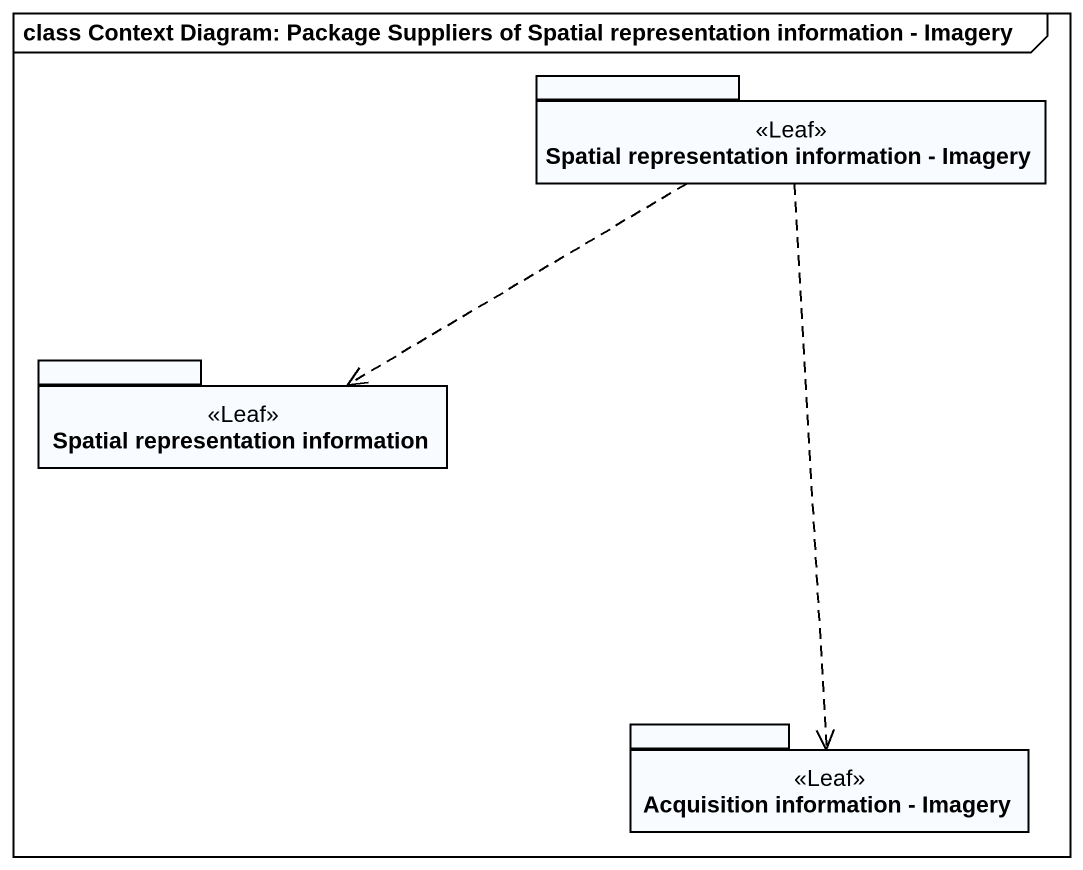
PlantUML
@startuml
mainframe class Context Diagram: Package Suppliers of Spatial representation information - Imagery
package "Spatial representation information - Imagery" as Spatial_representation <<Leaf>> {
}
package "Spatial representation information" as Spatial_representation_2 <<Leaf>> {
}
package "Acquisition information - Imagery" as Acquisition_information <<Leaf>> {
}
Spatial_representation .left.> Spatial_representation_2
Spatial_representation ..> Acquisition_information
@enduml
